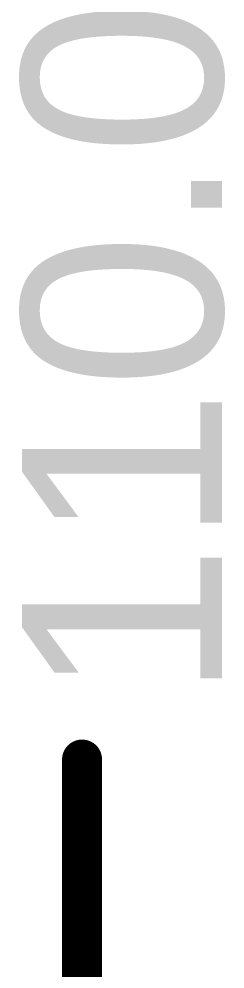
# Model space of a CAD drawing. Header units: inches. Extents: x -5 to 5258, y -4 to 5281.
# Drawn here: x 83.02 to 85.63, y 37.73 to 49.78 of the extents above; entities that cross this region are included whole.
import ezdxf

# ---------------------------------------------------------------- set-up
doc = ezdxf.new("R2010")
doc.units = ezdxf.units.IN
doc.layers.add('Dimensions', color=6, linetype='Continuous')
doc.styles.add('Arial', font='', dxfattribs={"height": 0.2})
doc.styles.get('Arial').set_extended_font_data('Arial')

msp = doc.modelspace()

# ---------------------------------------------------------------- linework, layer by layer
at = {"layer": 'Dimensions', "const_width": 0.508}
msp.add_lwpolyline([(83.82, -3.990660039999999), (83.82, 40.38661468)], dxfattribs=at)
at = {"layer": 'Dimensions', "const_width": 0.254}
msp.add_lwpolyline([(83.693, 40.38661468, 1), (83.947, 40.38661468, 1)], format="xyb", close=True, dxfattribs=at)

# ---------------------------------------------------------------- texts
at = {"layer": 'Dimensions', "style": 'Arial'}
msp.add_text('110.00mm', height=2.54, rotation=90, dxfattribs=at).set_placement((85.59758851999999, 41.14861468))

doc.saveas('drawing.dxf')
